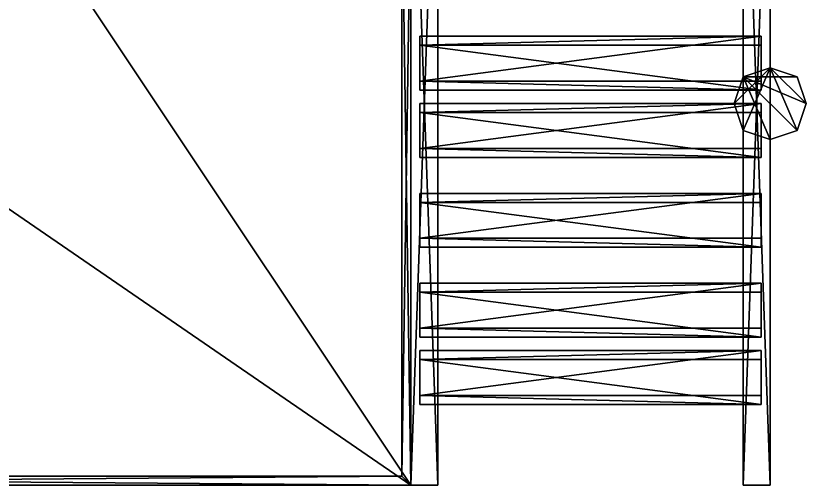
# Model space of a CAD drawing. Extents: x -137 to 215, y -152 to 256.
# Drawn here: x 39 to 214.9, y -152 to -47.5 of the extents above; entities that cross this region are included whole.
import ezdxf

# ---------------------------------------------------------------- set-up
doc = ezdxf.new("R2010")
doc.units = 0

msp = doc.modelspace()

# ---------------------------------------------------------------- meshes
at = {"layer": 'OBJECT009', "color": 50}
mesh = msp.add_polyface(dxfattribs=at)
corners = [(124.941406, -150.049377, 96), (124.941406, -16.046814, 96), (126.940002, -16.046814, 96), (126.938995, -152.047989, 96), (124.941406, -16.046814, 64), (124.941406, -150.049377, 64), (126.938995, -152.047989, 64), (126.940002, -16.046814, 64)]
mesh.append_faces([[corners[k] for k in face] for face in [(1, 3, 0), (5, 7, 4), (4, 0, 5), (6, 2, 7), (7, 1, 4), (5, 3, 6)]], dxfattribs={"vtx0": -1})
mesh.append_faces([[corners[k] for k in face] for face in [(1, 2, 3), (5, 6, 7), (4, 1, 0), (6, 3, 2), (7, 2, 1), (5, 0, 3)]], dxfattribs={"vtx2": -1})
at = {"layer": 'OBJECT010', "color": 50}
mesh = msp.add_polyface(dxfattribs=at)
corners = [(-129.062622, -152.046997, 96), (-127.062622, -150.046997, 96), (124.939728, -150.046997, 96), (126.938721, -152.046997, 96), (-127.062622, -150.046997, 64), (-129.062622, -152.046997, 64), (126.938721, -152.046997, 64), (124.939728, -150.046997, 64)]
mesh.append_faces([[corners[k] for k in face] for face in [(1, 3, 0), (5, 7, 4), (4, 0, 5), (6, 2, 7), (7, 1, 4), (5, 3, 6)]], dxfattribs={"vtx0": -1})
mesh.append_faces([[corners[k] for k in face] for face in [(1, 2, 3), (5, 6, 7), (4, 1, 0), (6, 3, 2), (7, 2, 1), (5, 0, 3)]], dxfattribs={"vtx2": -1})
at = {"layer": 'OBJECT012', "color": 50}
mesh = msp.add_polyface(dxfattribs=at)
corners = [(-129.059265, -152.046997, -64), (-129.060242, 231.953125, -64), (126.940002, 231.953125, -64), (126.940002, -152.046997, -64), (-129.060242, 231.953125, -192), (-129.059265, -152.046997, -192), (126.940002, -152.046997, -192), (126.940002, 231.953125, -192)]
mesh.append_faces([[corners[k] for k in face] for face in [(1, 3, 0), (5, 7, 4), (4, 0, 5), (6, 2, 7), (7, 1, 4), (5, 3, 6)]], dxfattribs={"vtx0": -1})
mesh.append_faces([[corners[k] for k in face] for face in [(1, 2, 3), (5, 6, 7), (4, 1, 0), (6, 3, 2), (7, 2, 1), (5, 0, 3)]], dxfattribs={"vtx2": -1})
at = {"layer": 'OBJECT017', "color": 50}
mesh = msp.add_polyface(dxfattribs=at)
corners = [(-129.058594, -152.046875, 64), (-129.058594, 23.952026, 64), (126.940033, 23.953033, 64), (126.939026, -152.046875, 64), (-129.058594, 23.952026, -64), (-129.058594, -152.046875, -64), (126.939026, -152.046875, -64), (126.940033, 23.953033, -64)]
mesh.append_faces([[corners[k] for k in face] for face in [(1, 3, 0), (5, 7, 4), (4, 0, 5), (6, 2, 7), (5, 3, 6), (7, 1, 4)]], dxfattribs={"vtx0": -1})
mesh.append_faces([[corners[k] for k in face] for face in [(1, 2, 3), (5, 6, 7), (4, 1, 0), (6, 3, 2), (5, 0, 3), (7, 2, 1)]], dxfattribs={"vtx2": -1})
at = {"layer": 'OBJECT018', "color": 50}
mesh = msp.add_polyface(dxfattribs=at)
corners = [(128.941772, -119.047272, -142), (128.940796, -109.047455, -136), (204.940002, -109.047455, -136), (204.940002, -119.04892, -142), (128.938843, -107.045715, -139), (128.93988, -117.046417, -145), (204.940002, -117.04715, -145), (204.940002, -107.045715, -139)]
mesh.append_faces([[corners[k] for k in face] for face in [(1, 3, 0), (5, 7, 4), (4, 0, 5), (6, 2, 7), (7, 1, 4), (5, 3, 6)]], dxfattribs={"vtx0": -1})
mesh.append_faces([[corners[k] for k in face] for face in [(1, 2, 3), (5, 6, 7), (4, 1, 0), (6, 3, 2), (7, 2, 1), (5, 0, 3)]], dxfattribs={"vtx2": -1})
at = {"layer": 'OBJECT019', "color": 50}
mesh = msp.add_polyface(dxfattribs=at)
corners = [(128.936768, -99.038269, -130), (128.937744, -89.047852, -124), (204.940979, -89.048035, -124), (204.940002, -99.038513, -130), (128.938782, -87.04776, -127), (128.937744, -97.047455, -133), (204.940002, -97.047241, -133), (204.940979, -87.047546, -127)]
mesh.append_faces([[corners[k] for k in face] for face in [(1, 3, 0), (5, 7, 4), (0, 4, 1), (6, 2, 7), (7, 1, 4), (5, 3, 6)]], dxfattribs={"vtx0": -1})
mesh.append_faces([[corners[k] for k in face] for face in [(1, 2, 3), (5, 6, 7), (0, 5, 4), (6, 3, 2), (7, 2, 1), (5, 0, 3)]], dxfattribs={"vtx2": -1})
at = {"layer": 'OBJECT020', "color": 50}
mesh = msp.add_polyface(dxfattribs=at)
corners = [(128.941406, -134.046387, -151), (128.941406, -124.045105, -145), (204.940002, -124.045105, -145), (204.940002, -134.045685, -151), (128.941406, -122.047699, -148), (128.941406, -132.048615, -154), (204.940002, -132.047913, -154), (204.940002, -122.047699, -148)]
mesh.append_faces([[corners[k] for k in face] for face in [(1, 3, 0), (5, 7, 4), (4, 0, 5), (6, 2, 7), (7, 1, 4), (5, 3, 6)]], dxfattribs={"vtx0": -1})
mesh.append_faces([[corners[k] for k in face] for face in [(1, 2, 3), (5, 6, 7), (4, 1, 0), (6, 3, 2), (7, 2, 1), (5, 0, 3)]], dxfattribs={"vtx2": -1})
at = {"layer": 'OBJECT021', "color": 50}
mesh = msp.add_polyface(dxfattribs=at)
corners = [(128.939087, -79.048248, -118), (128.940063, -69.042023, -112), (204.942017, -69.048706, -112), (204.940002, -79.048248, -118), (128.940125, -67.049438, -115), (128.939087, -77.04834, -121), (204.940002, -77.04834, -121), (204.942017, -67.052795, -115)]
mesh.append_faces([[corners[k] for k in face] for face in [(1, 3, 0), (5, 7, 4), (4, 0, 5), (6, 2, 7), (7, 1, 4), (5, 3, 6)]], dxfattribs={"vtx0": -1})
mesh.append_faces([[corners[k] for k in face] for face in [(1, 2, 3), (5, 6, 7), (4, 1, 0), (6, 3, 2), (7, 2, 1), (5, 0, 3)]], dxfattribs={"vtx2": -1})
at = {"layer": 'OBJECT022', "color": 50}
mesh = msp.add_polyface(dxfattribs=at)
corners = [(128.941406, -64.047302, -109), (128.941406, -54.046082, -103), (204.940002, -54.046082, -103), (204.940979, -64.047302, -109), (128.941406, -52.046417, -106), (128.941406, -62.047699, -112), (204.940979, -62.047699, -112), (204.940002, -52.046417, -106)]
mesh.append_faces([[corners[k] for k in face] for face in [(1, 3, 0), (5, 7, 4), (4, 0, 5), (6, 2, 7), (7, 1, 4), (5, 3, 6)]], dxfattribs={"vtx0": -1})
mesh.append_faces([[corners[k] for k in face] for face in [(1, 2, 3), (5, 6, 7), (4, 1, 0), (6, 3, 2), (7, 2, 1), (5, 0, 3)]], dxfattribs={"vtx2": -1})
at = {"layer": 'OBJECT026', "color": 50}
mesh = msp.add_polyface(dxfattribs=at)
corners = [(126.941406, -152.046997, -166), (126.941406, 17.953125, -64), (132.938965, 17.953125, -64), (132.938965, -152.046997, -166), (126.941406, 17.953125, -68), (126.941406, -152.046997, -170), (132.938965, -152.046997, -170), (132.938965, 17.953125, -68)]
mesh.append_faces([[corners[k] for k in face] for face in [(1, 3, 0), (5, 7, 4), (4, 0, 5), (6, 2, 7), (7, 1, 4), (3, 5, 0)]], dxfattribs={"vtx0": -1})
mesh.append_faces([[corners[k] for k in face] for face in [(1, 2, 3), (5, 6, 7), (4, 1, 0), (6, 3, 2), (7, 2, 1), (3, 6, 5)]], dxfattribs={"vtx2": -1})
at = {"layer": 'OBJECT028', "color": 50}
mesh = msp.add_polyface(dxfattribs=at)
corners = [(200.9375, -152.048004, -166), (200.9375, 17.953125, -64), (206.938965, 17.953125, -64), (206.938965, -152.046997, -166), (200.9375, 17.953125, -68), (200.9375, -152.048004, -170), (206.938965, -152.046997, -170), (206.938965, 17.953125, -68)]
mesh.append_faces([[corners[k] for k in face] for face in [(1, 3, 0), (5, 7, 4), (4, 0, 5), (6, 2, 7), (1, 7, 2), (5, 3, 6)]], dxfattribs={"vtx0": -1})
mesh.append_faces([[corners[k] for k in face] for face in [(1, 2, 3), (5, 6, 7), (4, 1, 0), (6, 3, 2), (1, 4, 7), (5, 0, 3)]], dxfattribs={"vtx2": -1})
at = {"layer": 'OBJECT031', "color": 50}
mesh = msp.add_polyface(dxfattribs=at)
corners = [(198.939514, -67.044556, -80), (200.939331, -61.048218, -80), (206.942444, -59.046478, -80), (212.938599, -61.045868, -80), (214.939697, -67.050049, -80), (212.941162, -73.0466, -80), (206.940491, -75.046814, -80), (200.939758, -73.046234, -80), (212.938599, -61.045868, -224), (206.942444, -59.046478, -224), (200.939331, -61.048218, -224), (198.939514, -67.044556, -224), (200.939758, -73.046234, -224), (206.940491, -75.046814, -224), (212.941162, -73.0466, -224), (214.939697, -67.050049, -224)]
mesh.append_faces([[corners[k] for k in face] for face in [(1, 7, 0), (9, 15, 8), (10, 0, 11), (9, 1, 10), (8, 2, 9), (15, 3, 8), (14, 4, 15), (13, 5, 14), (12, 6, 13), (11, 7, 12)]], dxfattribs={"vtx0": -1})
mesh.append_faces([[corners[k] for k in face] for face in [(1, 3, 4), (1, 4, 5), (1, 5, 6), (1, 6, 7), (9, 11, 12), (9, 12, 13), (9, 13, 14), (9, 14, 15)]], dxfattribs={"vtx0": -1, "vtx2": -1})
mesh.append_faces([[corners[k] for k in face] for face in [(1, 2, 3), (9, 10, 11), (10, 1, 0), (9, 2, 1), (8, 3, 2), (15, 4, 3), (14, 5, 4), (13, 6, 5), (12, 7, 6), (11, 0, 7)]], dxfattribs={"vtx2": -1})

doc.saveas('drawing.dxf')
